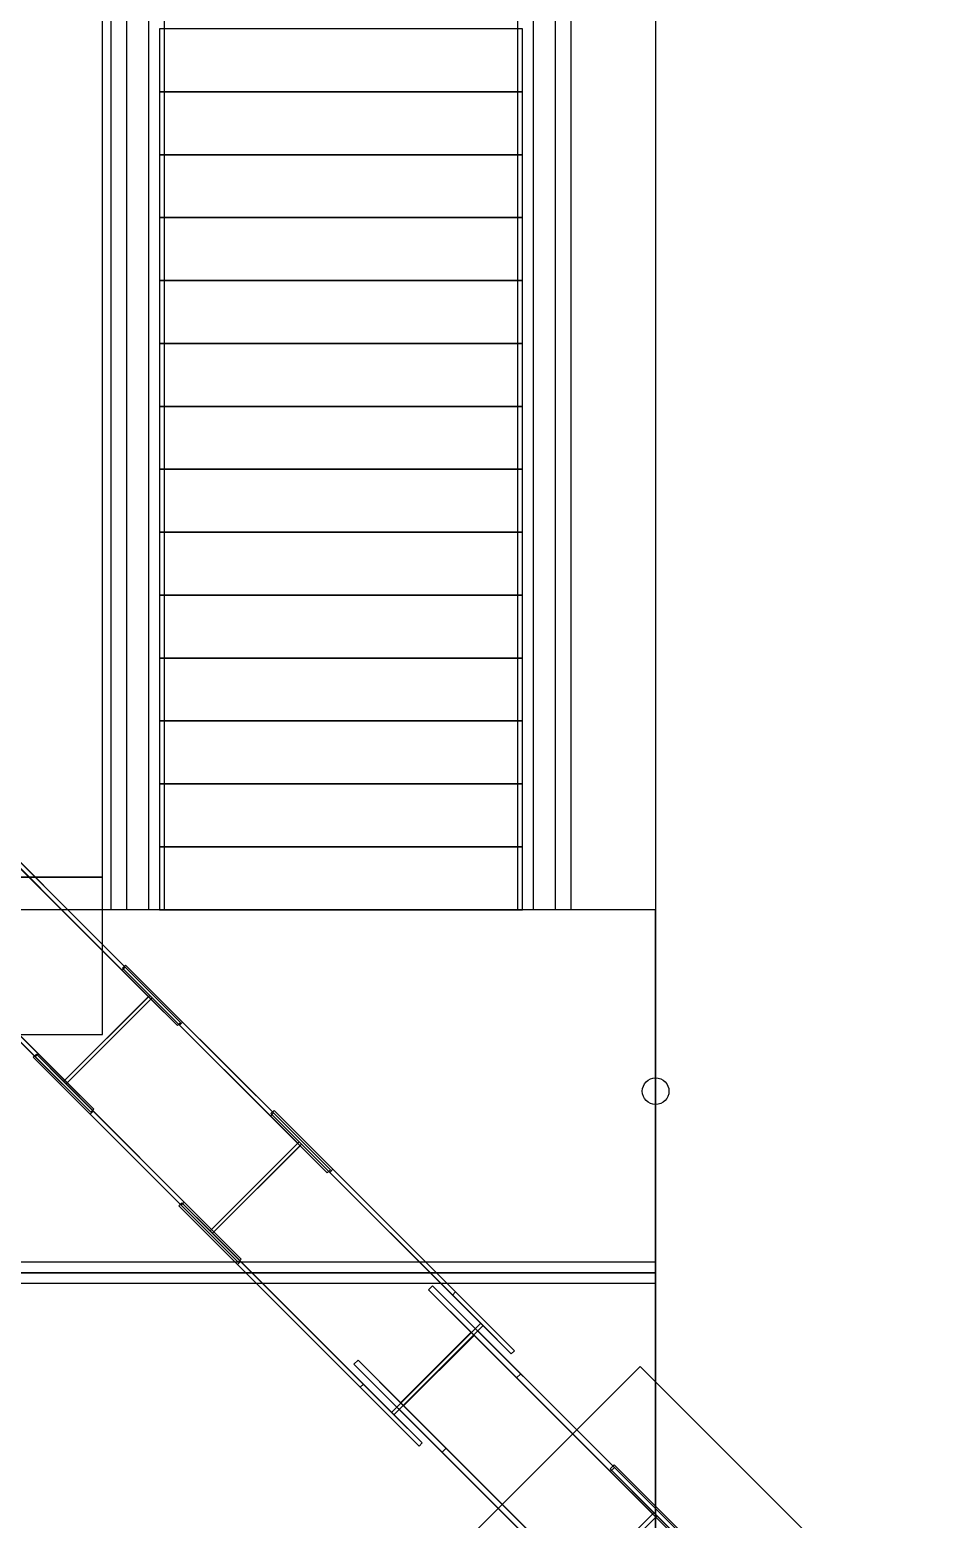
# Model space of a CAD drawing. Header units: millimetres. Extents: x -52000 to 48850, y -48850 to 51750.
# Drawn here: x 6714 to 10455, y -9019 to -2864 of the extents above; entities that cross this region are included whole.
import ezdxf

# ---------------------------------------------------------------- set-up
doc = ezdxf.new("R2010")
doc.units = ezdxf.units.MM
for name, color, linetype, lineweight in [('D-STR-CORE', 7, 'Continuous', 25), ('D-STR-DECK', 7, 'Continuous', 25), ('D-STR-STRC', 7, 'Continuous', 25)]:
    doc.layers.add(name, color=color, linetype=linetype, lineweight=lineweight)

msp = doc.modelspace()

# ---------------------------------------------------------------- linework, layer by layer
at = {"layer": 'D-STR-CORE'}
for points in [[(7270, 0), (7270, -6500), (7050, -6500), (7050, 0)], [(7270, 0), (7270, -6500), (7050, -6500), (7050, 0)], [(7270, 0), (7270, -6500), (7050, -6500), (7050, 0)], [(7270, 0), (7270, -6500), (7050, -6500), (7050, 0)], [(7270, 0), (7270, -6500), (7050, -6500), (7050, 0)], [(7270, 0), (7270, -6500), (7050, -6500), (7050, 0)], [(7270, 0), (7270, -6500), (7050, -6500), (7050, 0)], [(7270, 0), (7270, -6500), (7050, -6500), (7050, 0)], [(7270, 0), (7270, -6500), (7050, -6500), (7050, 0)], [(7270, 0), (7270, -6500), (7050, -6500), (7050, 0)], [(7270, 0), (7270, -6500), (7050, -6500), (7050, 0)], [(7270, 0), (7270, -6500), (7050, -6500), (7050, 0)], [(7205, 0), (7205, -6500), (7115, -6500), (7115, 0)], [(7205, 0), (7205, -6500), (7115, -6500), (7115, 0)], [(7205, 0), (7205, -6500), (7115, -6500), (7115, 0)], [(7205, 0), (7205, -6500), (7115, -6500), (7115, 0)], [(7205, 0), (7205, -6500), (7115, -6500), (7115, 0)], [(7205, 0), (7205, -6500), (7115, -6500), (7115, 0)], [(7205, 0), (7205, -6500), (7115, -6500), (7115, 0)], [(7205, 0), (7205, -6500), (7115, -6500), (7115, 0)], [(7205, 0), (7205, -6500), (7115, -6500), (7115, 0)], [(7205, 0), (7205, -6500), (7115, -6500), (7115, 0)], [(7205, 0), (7205, -6500), (7115, -6500), (7115, 0)], [(7205, 0), (7205, -6500), (7115, -6500), (7115, 0)], [(8950, 0), (8950, -6500), (8730, -6500), (8730, 0)], [(8950, 0), (8950, -6500), (8730, -6500), (8730, 0)], [(8950, 0), (8950, -6500), (8730, -6500), (8730, 0)], [(8950, 0), (8950, -6500), (8730, -6500), (8730, 0)], [(8950, 0), (8950, -6500), (8730, -6500), (8730, 0)], [(8950, 0), (8950, -6500), (8730, -6500), (8730, 0)], [(8950, 0), (8950, -6500), (8730, -6500), (8730, 0)], [(8950, 0), (8950, -6500), (8730, -6500), (8730, 0)], [(8950, 0), (8950, -6500), (8730, -6500), (8730, 0)], [(8950, 0), (8950, -6500), (8730, -6500), (8730, 0)], [(8950, 0), (8950, -6500), (8730, -6500), (8730, 0)], [(8950, 0), (8950, -6500), (8730, -6500), (8730, 0)], [(8885, 0), (8885, -6500), (8795, -6500), (8795, 0)], [(8885, 0), (8885, -6500), (8795, -6500), (8795, 0)], [(8885, 0), (8885, -6500), (8795, -6500), (8795, 0)], [(8885, 0), (8885, -6500), (8795, -6500), (8795, 0)], [(8885, 0), (8885, -6500), (8795, -6500), (8795, 0)], [(8885, 0), (8885, -6500), (8795, -6500), (8795, 0)], [(8885, 0), (8885, -6500), (8795, -6500), (8795, 0)], [(8885, 0), (8885, -6500), (8795, -6500), (8795, 0)], [(8885, 0), (8885, -6500), (8795, -6500), (8795, 0)], [(8885, 0), (8885, -6500), (8795, -6500), (8795, 0)], [(8885, 0), (8885, -6500), (8795, -6500), (8795, 0)], [(8885, 0), (8885, -6500), (8795, -6500), (8795, 0)], [(7250, -3120), (8750, -3120), (8750, -2860), (7250, -2860)], [(7250, -3120), (8750, -3120), (8750, -2860), (7250, -2860)], [(7250, -3120), (8750, -3120), (8750, -2860), (7250, -2860)], [(7250, -3120), (8750, -3120), (8750, -2860), (7250, -2860)], [(7250, -3120), (8750, -3120), (8750, -2860), (7250, -2860)], [(7250, -3120), (8750, -3120), (8750, -2860), (7250, -2860)], [(7250, -3120), (8750, -3120), (8750, -2860), (7250, -2860)], [(7250, -3120), (8750, -3120), (8750, -2860), (7250, -2860)], [(7250, -3120), (8750, -3120), (8750, -2860), (7250, -2860)], [(7250, -3120), (8750, -3120), (8750, -2860), (7250, -2860)], [(7250, -3120), (8750, -3120), (8750, -2860), (7250, -2860)], [(7250, -3120), (8750, -3120), (8750, -2860), (7250, -2860)], [(7250, -3380), (8750, -3380), (8750, -3120), (7250, -3120)], [(7250, -3380), (8750, -3380), (8750, -3120), (7250, -3120)], [(7250, -3380), (8750, -3380), (8750, -3120), (7250, -3120)], [(7250, -3380), (8750, -3380), (8750, -3120), (7250, -3120)], [(7250, -3380), (8750, -3380), (8750, -3120), (7250, -3120)], [(7250, -3380), (8750, -3380), (8750, -3120), (7250, -3120)], [(7250, -3380), (8750, -3380), (8750, -3120), (7250, -3120)], [(7250, -3380), (8750, -3380), (8750, -3120), (7250, -3120)], [(7250, -3380), (8750, -3380), (8750, -3120), (7250, -3120)], [(7250, -3380), (8750, -3380), (8750, -3120), (7250, -3120)], [(7250, -3380), (8750, -3380), (8750, -3120), (7250, -3120)], [(7250, -3380), (8750, -3380), (8750, -3120), (7250, -3120)], [(7250, -3640), (8750, -3640), (8750, -3380), (7250, -3380)], [(7250, -3640), (8750, -3640), (8750, -3380), (7250, -3380)], [(7250, -3640), (8750, -3640), (8750, -3380), (7250, -3380)], [(7250, -3640), (8750, -3640), (8750, -3380), (7250, -3380)], [(7250, -3640), (8750, -3640), (8750, -3380), (7250, -3380)], [(7250, -3640), (8750, -3640), (8750, -3380), (7250, -3380)], [(7250, -3640), (8750, -3640), (8750, -3380), (7250, -3380)], [(7250, -3640), (8750, -3640), (8750, -3380), (7250, -3380)], [(7250, -3640), (8750, -3640), (8750, -3380), (7250, -3380)], [(7250, -3640), (8750, -3640), (8750, -3380), (7250, -3380)], [(7250, -3640), (8750, -3640), (8750, -3380), (7250, -3380)], [(7250, -3640), (8750, -3640), (8750, -3380), (7250, -3380)], [(7250, -3900), (8750, -3900), (8750, -3640), (7250, -3640)], [(7250, -3900), (8750, -3900), (8750, -3640), (7250, -3640)], [(7250, -3900), (8750, -3900), (8750, -3640), (7250, -3640)], [(7250, -3900), (8750, -3900), (8750, -3640), (7250, -3640)], [(7250, -3900), (8750, -3900), (8750, -3640), (7250, -3640)], [(7250, -3900), (8750, -3900), (8750, -3640), (7250, -3640)], [(7250, -3900), (8750, -3900), (8750, -3640), (7250, -3640)], [(7250, -3900), (8750, -3900), (8750, -3640), (7250, -3640)], [(7250, -3900), (8750, -3900), (8750, -3640), (7250, -3640)], [(7250, -3900), (8750, -3900), (8750, -3640), (7250, -3640)], [(7250, -3900), (8750, -3900), (8750, -3640), (7250, -3640)], [(7250, -3900), (8750, -3900), (8750, -3640), (7250, -3640)], [(7250, -4160), (8750, -4160), (8750, -3900), (7250, -3900)], [(7250, -4160), (8750, -4160), (8750, -3900), (7250, -3900)], [(7250, -4160), (8750, -4160), (8750, -3900), (7250, -3900)], [(7250, -4160), (8750, -4160), (8750, -3900), (7250, -3900)], [(7250, -4160), (8750, -4160), (8750, -3900), (7250, -3900)], [(7250, -4160), (8750, -4160), (8750, -3900), (7250, -3900)], [(7250, -4160), (8750, -4160), (8750, -3900), (7250, -3900)], [(7250, -4160), (8750, -4160), (8750, -3900), (7250, -3900)], [(7250, -4160), (8750, -4160), (8750, -3900), (7250, -3900)], [(7250, -4160), (8750, -4160), (8750, -3900), (7250, -3900)], [(7250, -4160), (8750, -4160), (8750, -3900), (7250, -3900)], [(7250, -4160), (8750, -4160), (8750, -3900), (7250, -3900)], [(7250, -4420), (8750, -4420), (8750, -4160), (7250, -4160)], [(7250, -4420), (8750, -4420), (8750, -4160), (7250, -4160)], [(7250, -4420), (8750, -4420), (8750, -4160), (7250, -4160)], [(7250, -4420), (8750, -4420), (8750, -4160), (7250, -4160)], [(7250, -4420), (8750, -4420), (8750, -4160), (7250, -4160)], [(7250, -4420), (8750, -4420), (8750, -4160), (7250, -4160)], [(7250, -4420), (8750, -4420), (8750, -4160), (7250, -4160)], [(7250, -4420), (8750, -4420), (8750, -4160), (7250, -4160)], [(7250, -4420), (8750, -4420), (8750, -4160), (7250, -4160)], [(7250, -4420), (8750, -4420), (8750, -4160), (7250, -4160)], [(7250, -4420), (8750, -4420), (8750, -4160), (7250, -4160)], [(7250, -4420), (8750, -4420), (8750, -4160), (7250, -4160)], [(7250, -4680), (8750, -4680), (8750, -4420), (7250, -4420)], [(7250, -4680), (8750, -4680), (8750, -4420), (7250, -4420)], [(7250, -4680), (8750, -4680), (8750, -4420), (7250, -4420)], [(7250, -4680), (8750, -4680), (8750, -4420), (7250, -4420)], [(7250, -4680), (8750, -4680), (8750, -4420), (7250, -4420)], [(7250, -4680), (8750, -4680), (8750, -4420), (7250, -4420)], [(7250, -4680), (8750, -4680), (8750, -4420), (7250, -4420)], [(7250, -4680), (8750, -4680), (8750, -4420), (7250, -4420)], [(7250, -4680), (8750, -4680), (8750, -4420), (7250, -4420)], [(7250, -4680), (8750, -4680), (8750, -4420), (7250, -4420)], [(7250, -4680), (8750, -4680), (8750, -4420), (7250, -4420)], [(7250, -4680), (8750, -4680), (8750, -4420), (7250, -4420)], [(7250, -4940), (8750, -4940), (8750, -4680), (7250, -4680)], [(7250, -4940), (8750, -4940), (8750, -4680), (7250, -4680)], [(7250, -4940), (8750, -4940), (8750, -4680), (7250, -4680)], [(7250, -4940), (8750, -4940), (8750, -4680), (7250, -4680)], [(7250, -4940), (8750, -4940), (8750, -4680), (7250, -4680)], [(7250, -4940), (8750, -4940), (8750, -4680), (7250, -4680)], [(7250, -4940), (8750, -4940), (8750, -4680), (7250, -4680)], [(7250, -4940), (8750, -4940), (8750, -4680), (7250, -4680)], [(7250, -4940), (8750, -4940), (8750, -4680), (7250, -4680)], [(7250, -4940), (8750, -4940), (8750, -4680), (7250, -4680)], [(7250, -4940), (8750, -4940), (8750, -4680), (7250, -4680)], [(7250, -4940), (8750, -4940), (8750, -4680), (7250, -4680)], [(7250, -5200), (8750, -5200), (8750, -4940), (7250, -4940)], [(7250, -5200), (8750, -5200), (8750, -4940), (7250, -4940)], [(7250, -5200), (8750, -5200), (8750, -4940), (7250, -4940)], [(7250, -5200), (8750, -5200), (8750, -4940), (7250, -4940)], [(7250, -5200), (8750, -5200), (8750, -4940), (7250, -4940)], [(7250, -5200), (8750, -5200), (8750, -4940), (7250, -4940)], [(7250, -5200), (8750, -5200), (8750, -4940), (7250, -4940)], [(7250, -5200), (8750, -5200), (8750, -4940), (7250, -4940)], [(7250, -5200), (8750, -5200), (8750, -4940), (7250, -4940)], [(7250, -5200), (8750, -5200), (8750, -4940), (7250, -4940)], [(7250, -5200), (8750, -5200), (8750, -4940), (7250, -4940)], [(7250, -5200), (8750, -5200), (8750, -4940), (7250, -4940)], [(7250, -5460), (8750, -5460), (8750, -5200), (7250, -5200)], [(7250, -5460), (8750, -5460), (8750, -5200), (7250, -5200)], [(7250, -5460), (8750, -5460), (8750, -5200), (7250, -5200)], [(7250, -5460), (8750, -5460), (8750, -5200), (7250, -5200)], [(7250, -5460), (8750, -5460), (8750, -5200), (7250, -5200)], [(7250, -5460), (8750, -5460), (8750, -5200), (7250, -5200)], [(7250, -5460), (8750, -5460), (8750, -5200), (7250, -5200)], [(7250, -5460), (8750, -5460), (8750, -5200), (7250, -5200)], [(7250, -5460), (8750, -5460), (8750, -5200), (7250, -5200)], [(7250, -5460), (8750, -5460), (8750, -5200), (7250, -5200)], [(7250, -5460), (8750, -5460), (8750, -5200), (7250, -5200)], [(7250, -5460), (8750, -5460), (8750, -5200), (7250, -5200)], [(7250, -5720), (8750, -5720), (8750, -5460), (7250, -5460)], [(7250, -5720), (8750, -5720), (8750, -5460), (7250, -5460)], [(7250, -5720), (8750, -5720), (8750, -5460), (7250, -5460)], [(7250, -5720), (8750, -5720), (8750, -5460), (7250, -5460)], [(7250, -5720), (8750, -5720), (8750, -5460), (7250, -5460)], [(7250, -5720), (8750, -5720), (8750, -5460), (7250, -5460)], [(7250, -5720), (8750, -5720), (8750, -5460), (7250, -5460)], [(7250, -5720), (8750, -5720), (8750, -5460), (7250, -5460)], [(7250, -5720), (8750, -5720), (8750, -5460), (7250, -5460)], [(7250, -5720), (8750, -5720), (8750, -5460), (7250, -5460)], [(7250, -5720), (8750, -5720), (8750, -5460), (7250, -5460)], [(7250, -5720), (8750, -5720), (8750, -5460), (7250, -5460)], [(7250, -5980), (8750, -5980), (8750, -5720), (7250, -5720)], [(7250, -5980), (8750, -5980), (8750, -5720), (7250, -5720)], [(7250, -5980), (8750, -5980), (8750, -5720), (7250, -5720)], [(7250, -5980), (8750, -5980), (8750, -5720), (7250, -5720)], [(7250, -5980), (8750, -5980), (8750, -5720), (7250, -5720)], [(7250, -5980), (8750, -5980), (8750, -5720), (7250, -5720)], [(7250, -5980), (8750, -5980), (8750, -5720), (7250, -5720)], [(7250, -5980), (8750, -5980), (8750, -5720), (7250, -5720)], [(7250, -5980), (8750, -5980), (8750, -5720), (7250, -5720)], [(7250, -5980), (8750, -5980), (8750, -5720), (7250, -5720)], [(7250, -5980), (8750, -5980), (8750, -5720), (7250, -5720)], [(7250, -5980), (8750, -5980), (8750, -5720), (7250, -5720)], [(7250, -6240), (8750, -6240), (8750, -5980), (7250, -5980)], [(7250, -6240), (8750, -6240), (8750, -5980), (7250, -5980)], [(7250, -6240), (8750, -6240), (8750, -5980), (7250, -5980)], [(7250, -6240), (8750, -6240), (8750, -5980), (7250, -5980)], [(7250, -6240), (8750, -6240), (8750, -5980), (7250, -5980)], [(7250, -6240), (8750, -6240), (8750, -5980), (7250, -5980)], [(7250, -6240), (8750, -6240), (8750, -5980), (7250, -5980)], [(7250, -6240), (8750, -6240), (8750, -5980), (7250, -5980)], [(7250, -6240), (8750, -6240), (8750, -5980), (7250, -5980)], [(7250, -6240), (8750, -6240), (8750, -5980), (7250, -5980)], [(7250, -6240), (8750, -6240), (8750, -5980), (7250, -5980)], [(7250, -6240), (8750, -6240), (8750, -5980), (7250, -5980)], [(7250, -6500), (8750, -6500), (8750, -6240), (7250, -6240)], [(7250, -6500), (8750, -6500), (8750, -6240), (7250, -6240)], [(7250, -6500), (8750, -6500), (8750, -6240), (7250, -6240)], [(7250, -6500), (8750, -6500), (8750, -6240), (7250, -6240)], [(7250, -6500), (8750, -6500), (8750, -6240), (7250, -6240)], [(7250, -6500), (8750, -6500), (8750, -6240), (7250, -6240)], [(7250, -6500), (8750, -6500), (8750, -6240), (7250, -6240)], [(7250, -6500), (8750, -6500), (8750, -6240), (7250, -6240)], [(7250, -6500), (8750, -6500), (8750, -6240), (7250, -6240)], [(7250, -6500), (8750, -6500), (8750, -6240), (7250, -6240)], [(7250, -6500), (8750, -6500), (8750, -6240), (7250, -6240)], [(7250, -6500), (8750, -6500), (8750, -6240), (7250, -6240)], [(4700, -8000), (9300, -8000), (9300, -6500), (4700, -6500)], [(4700, -8000), (9300, -8000), (9300, -6500), (4700, -6500)], [(4700, -8000), (9300, -8000), (9300, -6500), (4700, -6500)], [(4700, -8000), (9300, -8000), (9300, -6500), (4700, -6500)], [(4700, -8000), (9300, -8000), (9300, -6500), (4700, -6500)], [(4700, -8000), (9300, -8000), (9300, -6500), (4700, -6500)], [(4700, -8000), (9300, -8000), (9300, -6500), (4700, -6500)], [(4700, -8000), (9300, -8000), (9300, -6500), (4700, -6500)], [(4700, -8000), (9300, -8000), (9300, -6500), (4700, -6500)], [(4700, -8000), (9300, -8000), (9300, -6500), (4700, -6500)], [(4700, -8000), (9300, -8000), (9300, -6500), (4700, -6500)], [(4700, -8000), (9300, -8000), (9300, -6500), (4700, -6500)], [(4700, -7955), (9300, -7955), (9300, -8045), (4700, -8045)], [(4700, -7955), (9300, -7955), (9300, -8045), (4700, -8045)], [(4700, -7955), (9300, -7955), (9300, -8045), (4700, -8045)], [(4700, -7955), (9300, -7955), (9300, -8045), (4700, -8045)], [(4700, -7955), (9300, -7955), (9300, -8045), (4700, -8045)], [(4700, -7955), (9300, -7955), (9300, -8045), (4700, -8045)], [(4700, -7955), (9300, -7955), (9300, -8045), (4700, -8045)], [(4700, -7955), (9300, -7955), (9300, -8045), (4700, -8045)], [(4700, -7955), (9300, -7955), (9300, -8045), (4700, -8045)], [(4700, -7955), (9300, -7955), (9300, -8045), (4700, -8045)], [(4700, -7955), (9300, -7955), (9300, -8045), (4700, -8045)], [(4700, -7955), (9300, -7955), (9300, -8045), (4700, -8045)]]:
    msp.add_lwpolyline(points, close=True, dxfattribs=at)
msp.add_circle((9300, -7250), 55, dxfattribs=at)
msp.add_circle((9300, -7250), 55, dxfattribs=at)
msp.add_circle((9300, -7250), 55, dxfattribs=at)
msp.add_circle((9300, -7250), 55, dxfattribs=at)
msp.add_circle((9300, -7250), 55, dxfattribs=at)
msp.add_circle((9300, -7250), 55, dxfattribs=at)
msp.add_circle((9300, -7250), 55, dxfattribs=at)
msp.add_circle((9300, -7250), 55, dxfattribs=at)
msp.add_circle((9300, -7250), 55, dxfattribs=at)
msp.add_circle((9300, -7250), 55, dxfattribs=at)
msp.add_circle((9300, -7250), 55, dxfattribs=at)
msp.add_circle((9300, -7250), 55, dxfattribs=at)
at = {"layer": 'D-STR-DECK'}
for points in [[(9300, -11307.8), (13790, -11307.8), (13790, 11307.8), (9300, 11307.8)], [(9300, -10904), (13297.5, -10904), (13297.5, 10904), (9300, 10904)], [(4700, -10904), (9300, -10904), (9300, -8000), (4700, -8000)], [(4700, -11307.8), (9300, -11307.8), (9300, -8000), (4700, -8000)]]:
    msp.add_lwpolyline(points, close=True, dxfattribs=at)
at = {"layer": 'D-STR-STRC'}
for points in [[(6365.3, -6365.3), (7015.3, -6365.3), (7015.3, 6365.3), (6365.3, 6365.3)], [(7108.1, -6737), (7095.4, -6749.7), (6423.6, -6077.9), (6436.3, -6065.2)], [(7095.4, -6749.7), (7205, -6859.3), (6533.2, -6187.5), (6423.6, -6077.9)], [(7337.1, -6966), (7108.1, -6737), (6436.3, -6065.2), (6665.3, -6294.2)], [(7205, -6859.3), (6859.3, -7205), (6187.5, -6533.2), (6533.2, -6187.5)], [(6869.2, -7214.8), (7214.8, -6869.2), (6543, -6197.4), (6197.4, -6543)], [(7214.8, -6869.2), (7324.4, -6978.8), (6652.6, -6307), (6543, -6197.4)], [(7324.4, -6978.8), (7337.1, -6966), (6665.3, -6294.2), (6652.6, -6307)], [(-7015.3, -7015.3), (7015.3, -7015.3), (7015.3, -6365.3), (-7015.3, -6365.3)], [(6749.7, -7095.4), (6737, -7108.1), (6065.2, -6436.3), (6077.9, -6423.6)], [(6737, -7108.1), (6966, -7337.1), (6294.2, -6665.3), (6065.2, -6436.3)], [(6859.3, -7205), (6749.7, -7095.4), (6077.9, -6423.6), (6187.5, -6533.2)], [(6978.8, -7324.4), (6869.2, -7214.8), (6197.4, -6543), (6307, -6652.6)], [(6966, -7337.1), (6978.8, -7324.4), (6307, -6652.6), (6294.2, -6665.3)], [(6728.8, -7110), (6964.1, -7345.4), (6976.8, -7332.6), (6864.1, -7219.9), (7219.9, -6864.1), (7332.6, -6976.8), (7345.4, -6964.1), (7110, -6728.8), (7097.3, -6741.5), (7210, -6854.2), (6854.2, -7210), (6741.5, -7097.3)], [(6737, -7108.1), (6966, -7337.1), (6978.8, -7324.4), (6869.2, -7214.8), (7214.8, -6869.2), (7324.4, -6978.8), (7337.1, -6966), (7108.1, -6737), (7095.4, -6749.7), (7205, -6859.3), (6859.3, -7205), (6749.7, -7095.4)], [(7721.1, -7339.8), (7708.3, -7352.5), (7097.3, -6741.5), (7110, -6728.8)], [(7708.3, -7352.5), (7821.1, -7465.2), (7210, -6854.2), (7097.3, -6741.5)], [(7956.4, -7575.1), (7721.1, -7339.8), (7110, -6728.8), (7345.4, -6964.1)], [(7821.1, -7465.2), (7465.2, -7821.1), (6854.2, -7210), (7210, -6854.2)], [(7475.1, -7830.9), (7830.9, -7475.1), (7219.9, -6864.1), (6864.1, -7219.9)], [(7830.9, -7475.1), (7943.6, -7587.8), (7332.6, -6976.8), (7219.9, -6864.1)], [(7943.6, -7587.8), (7956.4, -7575.1), (7345.4, -6964.1), (7332.6, -6976.8)], [(7352.5, -7708.3), (7339.8, -7721.1), (6728.8, -7110), (6741.5, -7097.3)], [(7339.8, -7721.1), (7575.1, -7956.4), (6964.1, -7345.4), (6728.8, -7110)], [(7465.2, -7821.1), (7352.5, -7708.3), (6741.5, -7097.3), (6854.2, -7210)], [(7587.8, -7943.6), (7475.1, -7830.9), (6864.1, -7219.9), (6976.8, -7332.6)], [(7575.1, -7956.4), (7587.8, -7943.6), (6976.8, -7332.6), (6964.1, -7345.4)], [(7329.7, -7723.4), (7572.7, -7966.4), (7585.4, -7953.7), (7468.9, -7837.1), (7837.1, -7468.9), (7953.7, -7585.4), (7966.4, -7572.7), (7723.4, -7329.7), (7710.7, -7342.5), (7827.3, -7459), (7459, -7827.3), (7342.5, -7710.7)], [(7339.8, -7721.1), (7575.1, -7956.4), (7587.8, -7943.6), (7475.1, -7830.9), (7830.9, -7475.1), (7943.6, -7587.8), (7956.4, -7575.1), (7721.1, -7339.8), (7708.3, -7352.5), (7821.1, -7465.2), (7465.2, -7821.1), (7352.5, -7708.3)], [(8473.4, -8079.7), (8460.7, -8092.4), (7710.7, -7342.5), (7723.4, -7329.7)], [(8460.7, -8092.4), (8577.3, -8209), (7827.3, -7459), (7710.7, -7342.5)], [(8716.4, -8322.7), (8473.4, -8079.7), (7723.4, -7329.7), (7966.4, -7572.7)], [(8577.3, -8209), (8209, -8577.3), (7459, -7827.3), (7827.3, -7459)], [(8218.8, -8587.1), (8587.1, -8218.8), (7837.1, -7468.9), (7468.9, -7837.1)], [(8587.1, -8218.8), (8703.7, -8335.4), (7953.7, -7585.4), (7837.1, -7468.9)], [(8703.7, -8335.4), (8716.4, -8322.7), (7966.4, -7572.7), (7953.7, -7585.4)], [(8092.4, -8460.7), (8079.7, -8473.4), (7329.7, -7723.4), (7342.5, -7710.7)], [(8079.7, -8473.4), (8322.7, -8716.4), (7572.7, -7966.4), (7329.7, -7723.4)], [(8209, -8577.3), (8092.4, -8460.7), (7342.5, -7710.7), (7459, -7827.3)], [(8335.4, -8703.7), (8218.8, -8587.1), (7468.9, -7837.1), (7585.4, -7953.7)], [(8322.7, -8716.4), (8335.4, -8703.7), (7585.4, -7953.7), (7572.7, -7966.4)], [(8053.7, -8378.6), (8417.5, -8742.4), (8434.5, -8725.5), (8258.9, -8549.9), (8549.9, -8258.9), (8725.5, -8434.5), (8742.4, -8417.5), (8378.6, -8053.7), (8361.6, -8070.6), (8537.2, -8246.2), (8246.2, -8537.2), (8070.6, -8361.6)], [(9129.5, -8804.6), (9112.5, -8821.5), (8361.6, -8070.6), (8378.6, -8053.7)], [(9493.4, -9168.4), (9129.5, -8804.6), (8378.6, -8053.7), (8742.4, -8417.5)], [(8079.7, -8473.4), (8322.7, -8716.4), (8335.4, -8703.7), (8218.8, -8587.1), (8587.1, -8218.8), (8703.7, -8335.4), (8716.4, -8322.7), (8473.4, -8079.7), (8460.7, -8092.4), (8577.3, -8209), (8209, -8577.3), (8092.4, -8460.7)], [(9112.5, -8821.5), (9288.1, -8997.1), (8537.2, -8246.2), (8361.6, -8070.6)], [(9288.1, -8997.1), (8997.1, -9288.1), (8246.2, -8537.2), (8537.2, -8246.2)], [(9009.8, -9300.8), (9300.8, -9009.8), (8549.9, -8258.9), (8258.9, -8549.9)], [(9300.8, -9009.8), (9476.4, -9185.4), (8725.5, -8434.5), (8549.9, -8258.9)], [(8821.5, -9112.5), (8804.6, -9129.5), (8053.7, -8378.6), (8070.6, -8361.6)], [(8997.1, -9288.1), (8821.5, -9112.5), (8070.6, -8361.6), (8246.2, -8537.2)], [(8804.6, -9129.5), (9168.4, -9493.4), (8417.5, -8742.4), (8053.7, -8378.6)], [(8387.5, -9236), (9094.6, -9943.1), (9943.1, -9094.6), (9236, -8387.5)], [(9476.4, -9185.4), (9493.4, -9168.4), (8742.4, -8417.5), (8725.5, -8434.5)], [(9185.4, -9476.4), (9009.8, -9300.8), (8258.9, -8549.9), (8434.5, -8725.5)], [(9168.4, -9493.4), (9185.4, -9476.4), (8434.5, -8725.5), (8417.5, -8742.4)], [(8794, -9128.9), (9169, -9503.9), (9186, -9486.9), (9004.8, -9305.8), (9305.8, -9004.8), (9486.9, -9186), (9503.9, -9169), (9128.9, -8794), (9111.9, -8811), (9293.1, -8992.2), (8992.2, -9293.1), (8811, -9111.9)], [(9879.9, -9545.1), (9863, -9562), (9111.9, -8811), (9128.9, -8794)], [(10254.9, -9920.1), (9879.9, -9545.1), (9128.9, -8794), (9503.9, -9169)], [(8804.6, -9129.5), (9168.4, -9493.4), (9185.4, -9476.4), (9009.8, -9300.8), (9300.8, -9009.8), (9476.4, -9185.4), (9493.4, -9168.4), (9129.5, -8804.6), (9112.5, -8821.5), (9288.1, -8997.1), (8997.1, -9288.1), (8821.5, -9112.5)], [(9863, -9562), (10044.1, -9743.2), (9293.1, -8992.2), (9111.9, -8811)], [(10044.1, -9743.2), (9743.2, -10044.1), (8992.2, -9293.1), (9293.1, -8992.2)], [(9755.9, -10056.8), (10056.8, -9755.9), (9305.8, -9004.8), (9004.8, -9305.8)], [(10056.8, -9755.9), (10238, -9937), (9486.9, -9186), (9305.8, -9004.8)]]:
    msp.add_lwpolyline(points, close=True, dxfattribs=at)

doc.saveas('drawing.dxf')
